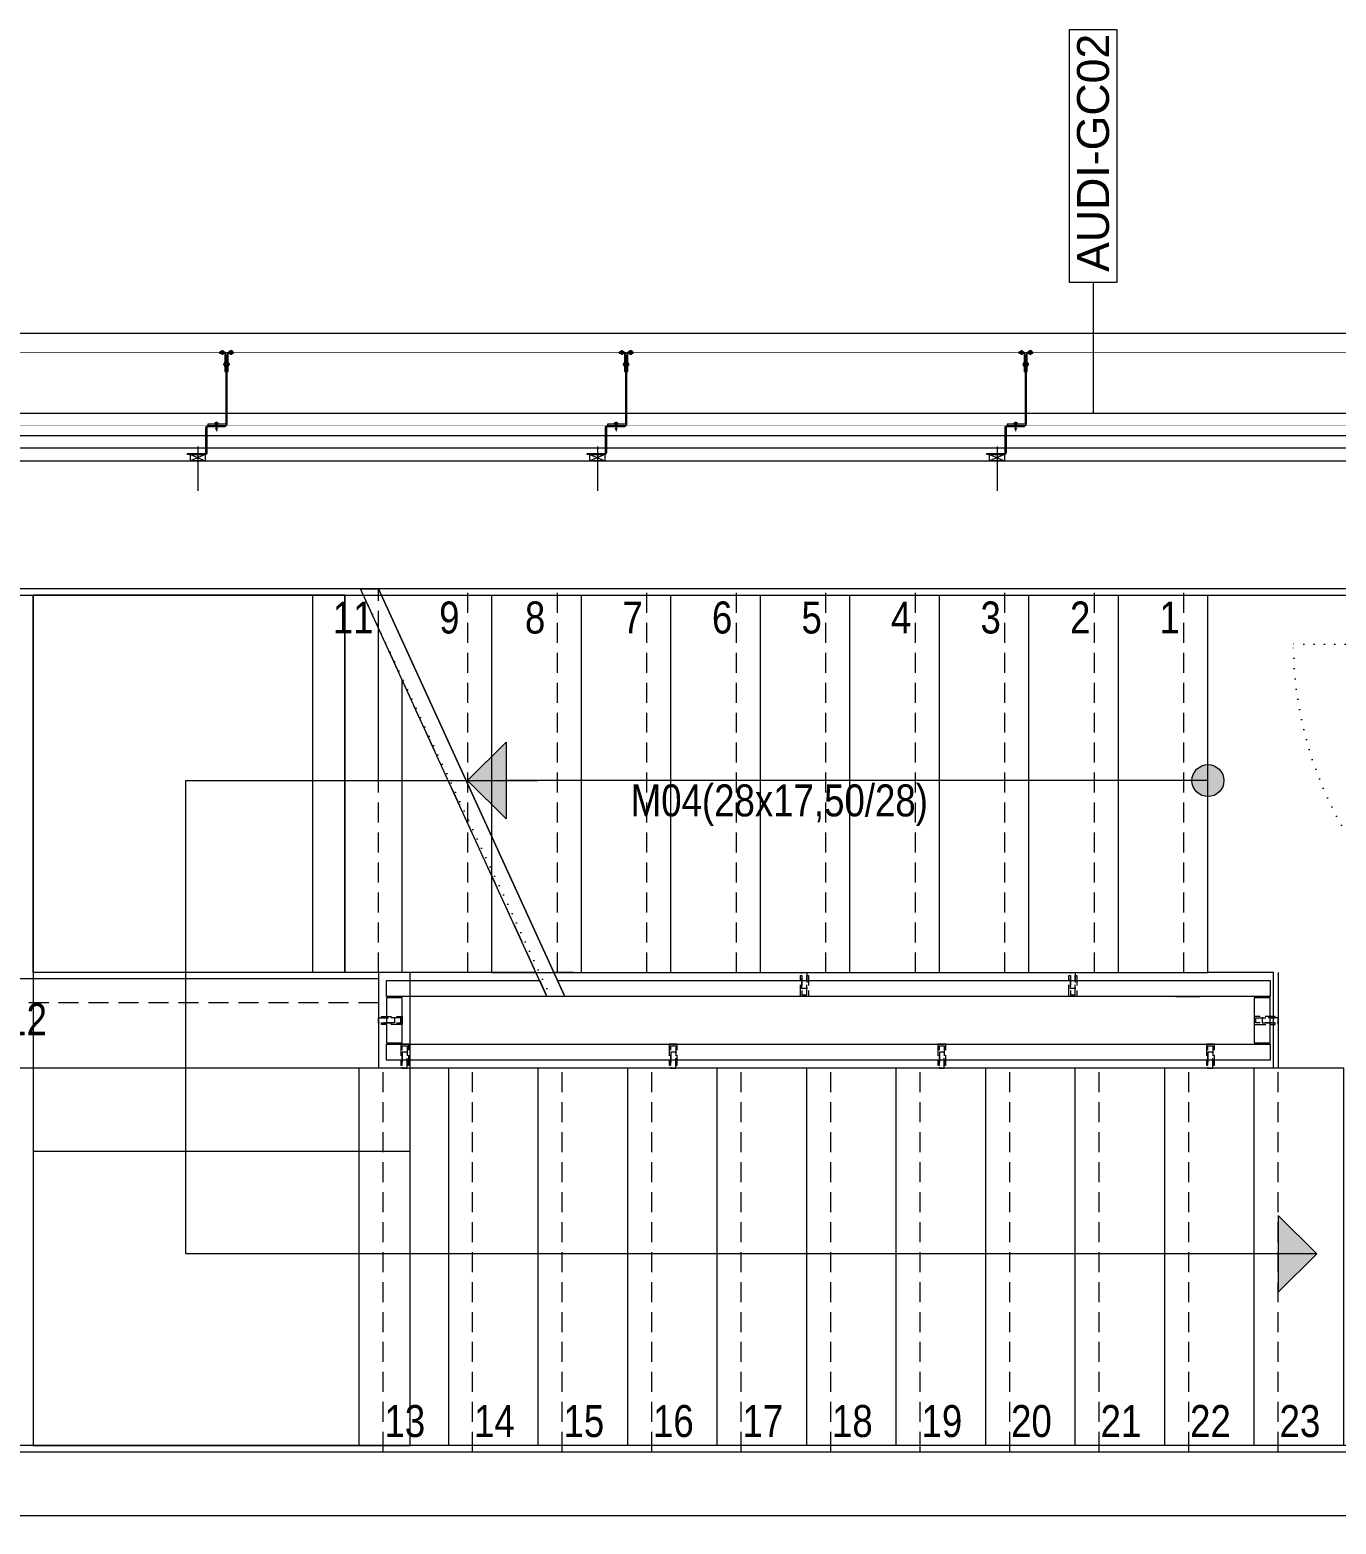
# Model space of a CAD drawing. Extents: x -1299 to 23780, y -3010 to 8106.
# Drawn here: x 13113.5 to 13522.1, y 2492.4 to 2959.9 of the extents above; entities that cross this region are included whole.
import ezdxf
from ezdxf.enums import TextEntityAlignment as Align

# ---------------------------------------------------------------- set-up
doc = ezdxf.new("R2010")
doc.units = 0
doc.header["$LTSCALE"] = 25
doc.header["$MEASUREMENT"] = 0
doc.linetypes.add('DOT2', pattern=[0.125, 0, -0.125])
doc.linetypes.add('HIDDEN', pattern=[0.375, 0.25, -0.125])
doc.layers.get('0').update_dxf_attribs({"color": 9, "lineweight": 9})
for name, color, linetype, lineweight in [('01', 9, 'Continuous', 9), ('06B', 9, 'Continuous', 9), ('06C', 9, 'Continuous', 9), ('06D', 9, 'Continuous', 9), ('10', 9, 'Continuous', 9), ('14', 9, 'Continuous', 9), ('19', 9, 'Continuous', 9), ('19D', 9, 'DOT2', 9), ('20', 9, 'DOT2', 9), ('21', 9, 'Continuous', 9), ('22', 8, 'Continuous', 9), ('33', 9, 'BATTING', 9), ('35', 9, 'Continuous', 9), ('40', 9, 'Continuous', 9), ('40B', 9, 'Continuous', 9)]:
    doc.layers.add(name, color=color, linetype=linetype, lineweight=lineweight)
doc.styles.add('Arial', font='arial.ttf', dxfattribs={"height": 2.5})
doc.styles.add('MuuM_TEXT-STANDART', font='ARIALN.TTF')
doc.linetypes.add('BATTING', pattern='A,0.0001,-0.1,[134,ltypeshp.shx,S=0.1,R=0,X=-0.1,Y=0],-0.2,[134,ltypeshp.shx,S=0.1,R=180,X=0.1,Y=0],-0.1', length=0.4001)

# ---------------------------------------------------------------- blocks, each defined once
blk = doc.blocks.new('0_wallno')
blk.add_lwpolyline([(-7.84, 1.5), (7.942, 1.5), (7.942, -1.5), (-7.84, -1.5)], close=True)
blk.add_lwpolyline([(7.942, 0), (16.132, 0)])
at = {"style": 'Arial'}
blk.add_attdef('GENISLIK', text='', height=2, dxfattribs=at).set_placement((8.442, 0), align=Align.BOTTOM_LEFT)
blk.add_attdef('DUVARNO', text='', height=2, dxfattribs=at).set_placement((0, 0), align=Align.MIDDLE_CENTER)
blk.add_attdef('YUKSEKLIK', text='', height=2, dxfattribs=at).set_placement((8.442, -0.5), align=Align.TOP_LEFT)
blk = doc.blocks.new('KAPI KODLARI 2. KAT')
at = {"layer": '22'}
ref = blk.add_blockref('0_wallno', (13446.05, 2920.66), dxfattribs=dict(at, xscale=-5, yscale=5, zscale=5, rotation=90))
ref.add_attrib('DUVARNO', 'AUDI-GC02', dxfattribs={"layer": '0', "height": 10, "rotation": 90, "style": 'Arial'}).set_placement((13446.05, 2921.4), align=Align.MIDDLE_CENTER)
blk = doc.blocks.new('p- alum kaplama profil')
at = {"lineweight": 13}
blk.add_lwpolyline([(7.12, 12.59), (7.12, 26.49)], dxfattribs=at)
at = {"lineweight": 18}
blk.add_lwpolyline([(4.09, 6.16), (-1.41, 6.16), (-1.41, 6.46), (4.09, 6.46, 0.414214), (4.29, 6.66), (4.29, 14.66, -0.414214), (4.79, 15.16), (10.29, 15.16), (10.29, 14.86), (4.79, 14.86, 0.414214), (4.59, 14.66), (4.59, 6.66, -0.414214)], format="xyb", close=True, dxfattribs=at)
at = {"lineweight": 5}
blk.add_lwpolyline([(9.44, 15.16), (4.79, 15.16), (4.79, 17.16), (9.44, 17.16)], close=True, dxfattribs=at)
for points in [[(4.79, 15.16), (9.44, 17.16)], [(9.44, 15.16), (4.79, 17.16)]]:
    blk.add_lwpolyline(points, dxfattribs=at)
blk.add_lwpolyline([(-2.06, 5.56), (-2.06, -2.34), (-2.06, -15.69), (-1.66, -15.69), (-1.66, -2.34), (-1.66, 5.56), (-1.66, 5.56), (-1.66, 5.57), (-1.66, 5.57), (-1.66, 5.58), (-1.66, 5.58), (-1.65, 5.59), (-1.65, 5.59), (-1.65, 5.59), (-1.65, 5.6), (-1.65, 5.6), (-1.64, 5.61), (-1.64, 5.61), (-1.64, 5.62), (-1.64, 5.62), (-1.63, 5.62), (-1.63, 5.63), (-1.63, 5.63), (-1.62, 5.63), (-1.62, 5.64), (-1.61, 5.64), (-1.61, 5.64), (-1.61, 5.64), (-1.6, 5.65), (-1.6, 5.65), (-1.59, 5.65), (-1.59, 5.65), (-1.58, 5.65), (-1.58, 5.65), (-1.57, 5.66), (-1.57, 5.66), (-1.56, 5.66), (-1.56, 5.66), (3.94, 5.66), (3.94, 6.06), (-1.56, 6.06), (-1.58, 6.06), (-1.61, 6.05), (-1.63, 6.05), (-1.66, 6.05), (-1.68, 6.04), (-1.7, 6.03), (-1.73, 6.03), (-1.75, 6.02), (-1.77, 6.01), (-1.79, 6), (-1.82, 5.99), (-1.84, 5.97), (-1.86, 5.96), (-1.88, 5.94), (-1.89, 5.93), (-1.91, 5.91), (-1.93, 5.89), (-1.95, 5.87), (-1.96, 5.85), (-1.97, 5.83), (-1.99, 5.81), (-2, 5.79), (-2.01, 5.77), (-2.02, 5.75), (-2.03, 5.72), (-2.04, 5.7), (-2.04, 5.68), (-2.05, 5.65), (-2.05, 5.63), (-2.06, 5.61), (-2.06, 5.58)], close=True)
blk.add_lwpolyline([(-1.66, -2.34), (-2.06, -2.34)])
for points in [[(-2.36, -10.84), (-2.36, -16.39), (-2.36, -16.39, -0.414214), (-2.51, -16.54), (-2.51, -16.54), (-4.06, -16.54), (-4.06, -16.84), (-2.51, -16.84), (-2.51, -16.84, 0.414214), (-2.06, -16.39), (-2.06, -10.84)], [(-1.36, -10.84), (-1.66, -10.84), (-1.66, -16.39, 0.414214), (-1.21, -16.84), (-1.21, -16.84), (0.34, -16.84), (0.34, -16.54), (-1.21, -16.54), (-1.21, -16.54, -0.414214), (-1.36, -16.39), (-1.36, -16.39)]]:
    blk.add_lwpolyline(points, format="xyb", close=True)
for points in [[(0.67, 5.66, -10), (1.91, 5.66, -10)], [(0.67, 5.66, -10), (0.67, 5.64, -10), (0.67, 5.62, -10), (0.67, 5.6, -10), (0.68, 5.58, -10), (0.68, 5.56, -10), (0.69, 5.54, -10), (0.69, 5.52, -10), (0.7, 5.5, -10), (0.7, 5.48, -10), (0.71, 5.46, -10), (0.72, 5.45, -10), (0.73, 5.43, -10), (0.74, 5.41, -10), (0.75, 5.4, -10), (0.76, 5.38, -10), (0.77, 5.36, -10), (0.79, 5.35, -10), (0.8, 5.33, -10), (0.81, 5.32, -10), (0.83, 5.31, -10), (0.84, 5.29, -10), (0.86, 5.28, -10), (0.87, 5.27, -10), (0.89, 5.26, -10), (0.91, 5.25, -10), (0.92, 5.24, -10), (0.94, 5.23, -10), (0.96, 5.22, -10), (0.98, 5.21, -10), (1, 5.21, -10), (1.02, 5.2, -10), (1.03, 5.2, -10)], [(0.96, 5.66, -10), (0.97, 5.66, -10), (0.97, 5.66, -10), (0.97, 5.66, -10), (0.98, 5.66, -10), (0.98, 5.66, -10), (0.99, 5.66, -10), (0.99, 5.66, -10), (1, 5.66, -10), (1, 5.67, -10), (1, 5.67, -10), (1.01, 5.67, -10), (1.01, 5.67, -10), (1.01, 5.67, -10), (1.02, 5.68, -10), (1.02, 5.68, -10), (1.02, 5.68, -10), (1.03, 5.69, -10), (1.03, 5.69, -10), (1.03, 5.69, -10), (1.04, 5.7, -10), (1.04, 5.7, -10), (1.04, 5.7, -10), (1.04, 5.71, -10), (1.04, 5.71, -10), (1.05, 5.72, -10), (1.05, 5.72, -10), (1.05, 5.72, -10), (1.05, 5.73, -10), (1.05, 5.73, -10), (1.05, 5.74, -10), (1.05, 5.74, -10), (1.05, 5.75, -10)], [(1.61, 6.87, -10), (0.98, 6.96, -10)], [(1.33, 5.85, -10), (0.98, 5.88, -10)], [(1.56, 7.05, -10), (1.02, 7.13, -10)], [(1.03, 5.2, -10), (1.04, 5.2, -10), (1.05, 5.19, -10), (1.05, 5.19, -10), (1.06, 5.19, -10), (1.06, 5.19, -10), (1.07, 5.19, -10), (1.07, 5.19, -10), (1.08, 5.19, -10), (1.08, 5.19, -10), (1.09, 5.19, -10), (1.09, 5.18, -10), (1.1, 5.18, -10), (1.1, 5.18, -10), (1.11, 5.18, -10), (1.11, 5.18, -10), (1.12, 5.18, -10), (1.12, 5.18, -10), (1.13, 5.18, -10), (1.13, 5.18, -10), (1.14, 5.18, -10), (1.15, 5.18, -10), (1.15, 5.18, -10), (1.16, 5.17, -10), (1.16, 5.17, -10), (1.17, 5.17, -10), (1.17, 5.17, -10), (1.18, 5.17, -10), (1.18, 5.17, -10), (1.19, 5.17, -10), (1.19, 5.17, -10), (1.2, 5.17, -10), (1.2, 5.17, -10)], [(1.05, 6.91, -10), (1.29, 7.56, -10)], [(1.05, 5.83, -10), (1.05, 6.01, -10)], [(1.05, 5.75, -10), (1.05, 5.83, -10)], [(1.2, 5.17, -10), (1.2, 5.2, -10)], [(1.38, 5.2, -10), (1.2, 5.2, -10)], [(1.29, 4.93, -10), (1.29, 7.8, -10)], [(1.53, 6.82, -10), (1.29, 7.56, -10)], [(1.29, 6.16, -10), (1.29, 6.26, -10)], [(1.38, 5.17, -10), (1.38, 5.2, -10)], [(1.38, 5.17, -10), (1.38, 5.17, -10), (1.39, 5.17, -10), (1.39, 5.17, -10), (1.4, 5.17, -10), (1.41, 5.17, -10), (1.41, 5.17, -10), (1.42, 5.17, -10), (1.42, 5.17, -10), (1.43, 5.17, -10), (1.43, 5.18, -10), (1.44, 5.18, -10), (1.44, 5.18, -10), (1.45, 5.18, -10), (1.45, 5.18, -10), (1.46, 5.18, -10), (1.46, 5.18, -10), (1.47, 5.18, -10), (1.47, 5.18, -10), (1.48, 5.18, -10), (1.48, 5.18, -10), (1.49, 5.18, -10), (1.5, 5.19, -10), (1.5, 5.19, -10), (1.51, 5.19, -10), (1.51, 5.19, -10), (1.52, 5.19, -10), (1.52, 5.19, -10), (1.53, 5.19, -10), (1.53, 5.19, -10), (1.54, 5.19, -10), (1.54, 5.2, -10), (1.55, 5.2, -10)], [(1.53, 5.75, -10), (1.53, 5.92, -10)], [(1.53, 5.75, -10), (1.53, 5.74, -10), (1.53, 5.74, -10), (1.53, 5.73, -10), (1.53, 5.73, -10), (1.53, 5.72, -10), (1.54, 5.72, -10), (1.54, 5.72, -10), (1.54, 5.71, -10), (1.54, 5.71, -10), (1.54, 5.7, -10), (1.54, 5.7, -10), (1.55, 5.7, -10), (1.55, 5.69, -10), (1.55, 5.69, -10), (1.55, 5.69, -10), (1.56, 5.68, -10), (1.56, 5.68, -10), (1.56, 5.68, -10), (1.57, 5.67, -10), (1.57, 5.67, -10), (1.58, 5.67, -10), (1.58, 5.67, -10), (1.58, 5.67, -10), (1.59, 5.66, -10), (1.59, 5.66, -10), (1.6, 5.66, -10), (1.6, 5.66, -10), (1.6, 5.66, -10), (1.61, 5.66, -10), (1.61, 5.66, -10), (1.62, 5.66, -10), (1.62, 5.66, -10)], [(1.55, 5.2, -10), (1.57, 5.2, -10), (1.59, 5.21, -10), (1.6, 5.21, -10), (1.62, 5.22, -10), (1.64, 5.23, -10), (1.66, 5.24, -10), (1.68, 5.25, -10), (1.69, 5.26, -10), (1.71, 5.27, -10), (1.73, 5.28, -10), (1.74, 5.29, -10), (1.76, 5.31, -10), (1.77, 5.32, -10), (1.78, 5.33, -10), (1.8, 5.35, -10), (1.81, 5.36, -10), (1.82, 5.38, -10), (1.83, 5.4, -10), (1.84, 5.41, -10), (1.85, 5.43, -10), (1.86, 5.45, -10), (1.87, 5.46, -10), (1.88, 5.48, -10), (1.89, 5.5, -10), (1.89, 5.52, -10), (1.9, 5.54, -10), (1.9, 5.56, -10), (1.9, 5.58, -10), (1.91, 5.6, -10), (1.91, 5.62, -10), (1.91, 5.64, -10), (1.91, 5.66, -10)], [(-2.86, -13.04, 0), (-0.86, -13.04, 0)], [(-2.36, -12.52, 0), (-2.4, -12.53, 0), (-2.43, -12.56, 0), (-2.47, -12.58, 0), (-2.5, -12.6, 0), (-2.53, -12.63, 0), (-2.56, -12.66, 0), (-2.59, -12.69, 0), (-2.61, -12.73, 0), (-2.63, -12.76, 0), (-2.65, -12.8, 0), (-2.67, -12.84, 0), (-2.68, -12.88, 0), (-2.69, -12.92, 0), (-2.7, -12.96, 0), (-2.71, -13, 0), (-2.71, -13.04, 0), (-2.71, -13.08, 0), (-2.7, -13.13, 0), (-2.69, -13.17, 0), (-2.68, -13.21, 0), (-2.67, -13.25, 0), (-2.65, -13.28, 0), (-2.63, -13.32, 0), (-2.61, -13.36, 0), (-2.59, -13.39, 0), (-2.56, -13.42, 0), (-2.53, -13.45, 0), (-2.5, -13.48, 0), (-2.47, -13.51, 0), (-2.43, -13.53, 0), (-2.4, -13.55, 0), (-2.36, -13.57, 0)], [(-2.36, -13.04, 0), (-2.36, -12.52, 0)], [(-2.36, -13.04, 0), (-2.36, -12.73, 0)], [(-2.36, -12.73, 0), (-2.36, -13.04, 0)], [(-1.36, -12.73, 0), (-2.36, -12.73, 0)], [(-2.36, -13.04, 0), (-2.36, -13.36, 0)], [(-2.36, -13.04, 0), (-2.36, -13.57, 0)], [(-2.36, -13.36, 0), (-2.36, -13.04, 0)], [(-1.36, -13.36, 0), (-2.36, -13.36, 0)], [(-1.36, -13.04, 0), (-1.36, -12.37, 0)], [(-1.36, -13.72, 0), (-1.32, -13.68, 0), (-1.29, -13.65, 0), (-1.26, -13.61, 0), (-1.23, -13.58, 0), (-1.2, -13.54, 0), (-1.18, -13.5, 0), (-1.16, -13.45, 0), (-1.14, -13.41, 0), (-1.12, -13.37, 0), (-1.1, -13.32, 0), (-1.09, -13.28, 0), (-1.08, -13.23, 0), (-1.07, -13.18, 0), (-1.06, -13.14, 0), (-1.06, -13.09, 0), (-1.06, -13.04, 0), (-1.06, -12.99, 0), (-1.06, -12.95, 0), (-1.07, -12.9, 0), (-1.08, -12.85, 0), (-1.09, -12.81, 0), (-1.1, -12.76, 0), (-1.12, -12.72, 0), (-1.14, -12.67, 0), (-1.16, -12.63, 0), (-1.18, -12.59, 0), (-1.2, -12.55, 0), (-1.23, -12.51, 0), (-1.26, -12.47, 0), (-1.29, -12.43, 0), (-1.32, -12.4, 0), (-1.36, -12.37, 0)], [(-1.36, -13.04, 0), (-1.36, -13.72, 0)], [(-3.84, -17.04, 0), (-3.81, -17.07, 0), (-3.78, -17.1, 0), (-3.75, -17.12, 0), (-3.72, -17.15, 0), (-3.69, -17.17, 0), (-3.66, -17.19, 0), (-3.62, -17.21, 0), (-3.59, -17.23, 0), (-3.55, -17.24, 0), (-3.52, -17.26, 0), (-3.48, -17.27, 0), (-3.44, -17.28, 0), (-3.4, -17.28, 0), (-3.36, -17.29, 0), (-3.32, -17.29, 0), (-3.29, -17.29, 0), (-3.25, -17.29, 0), (-3.21, -17.29, 0), (-3.17, -17.28, 0), (-3.13, -17.28, 0), (-3.09, -17.27, 0), (-3.06, -17.26, 0), (-3.02, -17.24, 0), (-2.98, -17.23, 0), (-2.95, -17.21, 0), (-2.91, -17.19, 0), (-2.88, -17.17, 0), (-2.85, -17.15, 0), (-2.82, -17.12, 0), (-2.79, -17.1, 0), (-2.76, -17.07, 0), (-2.73, -17.04, 0)], [(-3.29, -17.04, 0), (-3.84, -17.04, 0)], [(-2.85, -16.54, 0), (-2.86, -16.51, 0), (-2.87, -16.47, 0), (-2.89, -16.44, 0), (-2.91, -16.41, 0), (-2.93, -16.38, 0), (-2.96, -16.35, 0), (-2.98, -16.33, 0), (-3.01, -16.31, 0), (-3.04, -16.29, 0), (-3.07, -16.27, 0), (-3.11, -16.25, 0), (-3.14, -16.24, 0), (-3.18, -16.23, 0), (-3.21, -16.22, 0), (-3.25, -16.22, 0), (-3.29, -16.22, 0), (-3.32, -16.22, 0), (-3.36, -16.22, 0), (-3.39, -16.23, 0), (-3.43, -16.24, 0), (-3.46, -16.25, 0), (-3.5, -16.27, 0), (-3.53, -16.29, 0), (-3.56, -16.31, 0), (-3.59, -16.33, 0), (-3.61, -16.35, 0), (-3.64, -16.38, 0), (-3.66, -16.41, 0), (-3.68, -16.44, 0), (-3.7, -16.47, 0), (-3.71, -16.51, 0), (-3.73, -16.54, 0)], [(-3.29, -16.54, 0), (-3.73, -16.54, 0)], [(-3.29, -16.54, 0), (-3.55, -16.54, 0)], [(-3.55, -16.54, 0), (-3.29, -16.54, 0)], [(-3.55, -17.04, 0), (-3.55, -16.54, 0)], [(-3.29, -17.54, 0), (-3.29, -16.04, 0)], [(-3.29, -16.54, 0), (-2.85, -16.54, 0)], [(-3.29, -16.54, 0), (-3.03, -16.54, 0)], [(-3.03, -16.54, 0), (-3.29, -16.54, 0)], [(-3.29, -17.04, 0), (-2.73, -17.04, 0)], [(-3.03, -17.04, 0), (-3.03, -16.54, 0)], [(-0.56, -17.04, 0), (-1.11, -17.04, 0)], [(0, -17.04, 0), (-0.03, -17.07, 0), (-0.06, -17.1, 0), (-0.09, -17.12, 0), (-0.12, -17.15, 0), (-0.15, -17.17, 0), (-0.18, -17.19, 0), (-0.22, -17.21, 0), (-0.25, -17.23, 0), (-0.29, -17.24, 0), (-0.33, -17.26, 0), (-0.36, -17.27, 0), (-0.4, -17.28, 0), (-0.44, -17.28, 0), (-0.48, -17.29, 0), (-0.52, -17.29, 0), (-0.56, -17.29, 0), (-0.59, -17.29, 0), (-0.63, -17.29, 0), (-0.67, -17.28, 0), (-0.71, -17.28, 0), (-0.75, -17.27, 0), (-0.79, -17.26, 0), (-0.82, -17.24, 0), (-0.86, -17.23, 0), (-0.89, -17.21, 0), (-0.93, -17.19, 0), (-0.96, -17.17, 0), (-0.99, -17.15, 0), (-1.02, -17.12, 0), (-1.05, -17.1, 0), (-1.08, -17.07, 0), (-1.11, -17.04, 0)], [(-1, -16.54, 0), (-0.98, -16.51, 0), (-0.97, -16.47, 0), (-0.95, -16.44, 0), (-0.93, -16.41, 0), (-0.91, -16.38, 0), (-0.88, -16.35, 0), (-0.86, -16.33, 0), (-0.83, -16.31, 0), (-0.8, -16.29, 0), (-0.77, -16.27, 0), (-0.73, -16.25, 0), (-0.7, -16.24, 0), (-0.66, -16.23, 0), (-0.63, -16.22, 0), (-0.59, -16.22, 0), (-0.56, -16.22, 0), (-0.52, -16.22, 0), (-0.48, -16.22, 0), (-0.45, -16.23, 0), (-0.41, -16.24, 0), (-0.38, -16.25, 0), (-0.34, -16.27, 0), (-0.31, -16.29, 0), (-0.28, -16.31, 0), (-0.25, -16.33, 0), (-0.23, -16.35, 0), (-0.2, -16.38, 0), (-0.18, -16.41, 0), (-0.16, -16.44, 0), (-0.14, -16.47, 0), (-0.13, -16.51, 0), (-0.12, -16.54, 0)], [(-0.56, -16.54, 0), (-1, -16.54, 0)], [(-0.56, -16.54, 0), (-0.82, -16.54, 0)], [(-0.82, -16.54, 0), (-0.56, -16.54, 0)], [(-0.82, -17.04, 0), (-0.82, -16.54, 0)], [(-0.56, -17.54, 0), (-0.56, -16.04, 0)], [(-0.56, -16.54, 0), (-0.3, -16.54, 0)], [(-0.56, -16.54, 0), (-0.12, -16.54, 0)], [(-0.3, -16.54, 0), (-0.56, -16.54, 0)], [(-0.56, -17.04, 0), (0, -17.04, 0)], [(-0.3, -17.04, 0), (-0.3, -16.54, 0)]]:
    blk.add_polyline3d(points)
blk = doc.blocks.new('*U11')
at = {"ltscale": 15}
for p, q in [((-24.9, 0.9), (-25.7, 0)), ((-24.9, -0.9), (-25.7, 0)), ((-22.9, 1.5), (-24.9, 0.9)), ((-22.9, 1.5), (-22.9, -1.5)), ((-21.2, -2.7), (-18.1, 2.8)), ((-21, -2.7), (-17.9, 2.7)), ((-19.7, -2.7), (-16.6, 2.8)), ((-19.5, -2.7), (-16.4, 2.7)), ((-18.5, 1.5), (-18.3, 2)), ((-18.2, -2.7), (-15.1, 2.8)), ((-18, -2.7), (-14.9, 2.7)), ((-17, 1.5), (-16.8, 2)), ((-16.7, -2.7), (-13.6, 2.8)), ((-16.5, -2.7), (-13.4, 2.7)), ((-15.5, 1.5), (-15.3, 2)), ((-15.2, -2.7), (-12.1, 2.8)), ((-15, -2.7), (-11.9, 2.7)), ((-14, 1.5), (-13.8, 2)), ((-13.7, -2.7), (-10.6, 2.8)), ((-13.5, -2.7), (-10.4, 2.7)), ((-12.5, 1.5), (-12.3, 2)), ((-12.2, -2.7), (-9.1, 2.8)), ((-12, -2.7), (-8.9, 2.7)), ((-11, 1.5), (-10.8, 2)), ((-10.7, -2.7), (-7.6, 2.8)), ((-10.5, -2.7), (-7.4, 2.7)), ((-9.5, 1.5), (-9.3, 2)), ((-9.2, -2.7), (-6.1, 2.8)), ((-9, -2.7), (-5.9, 2.7)), ((-8, 1.5), (-7.8, 2)), ((-7.7, -2.7), (-4.6, 2.8)), ((-7.5, -2.7), (-4.4, 2.7)), ((-6.5, 1.5), (-6.3, 2)), ((-6.2, -2.7), (-3.1, 2.8)), ((-6, -2.7), (-2.9, 2.7)), ((-5, 1.5), (-4.8, 2)), ((-4.7, -2.7), (-1.6, 2.8)), ((-4.5, -2.7), (-1.4, 2.7)), ((-3.5, 1.5), (-3.3, 2)), ((-2, 1.5), (-1.8, 2)), ((-0.5, 4.2), (-1.5, 1.5)), ((0, 0.5), (-0.6, 0.5)), ((-24.9, -0.9), (-22.9, -1.5)), ((-8.6, -1.5), (-22.9, -1.5)), ((-21.2, -2.7), (-20.9, -1.5)), ((-20.3, -1.5), (-19.1, -1.5)), ((-19.7, -2.7), (-19.4, -1.5)), ((-18.8, -1.5), (-17.6, -1.5)), ((-18.2, -2.7), (-17.9, -1.5)), ((-17.3, -1.5), (-16.1, -1.5)), ((-16.7, -2.7), (-16.4, -1.5)), ((-15.8, -1.5), (-14.6, -1.5)), ((-15.2, -2.7), (-14.9, -1.5)), ((-14.3, -1.5), (-13.1, -1.5)), ((-13.7, -2.7), (-13.4, -1.5)), ((-12.8, -1.5), (-11.6, -1.5)), ((-12.2, -2.7), (-11.9, -1.5)), ((-11.3, -1.5), (-10.1, -1.5)), ((-10.7, -2.7), (-10.4, -1.5)), ((-9.8, -1.5), (-8.6, -1.5)), ((-9.2, -2.7), (-8.9, -1.5)), ((-8.3, -1.5), (-7.1, -1.5)), ((-7.7, -2.7), (-7.4, -1.5)), ((-6.8, -1.5), (-5.6, -1.5)), ((-6.2, -2.7), (-5.9, -1.5)), ((-5.3, -1.5), (-4.1, -1.5)), ((-4.7, -2.7), (-4.4, -1.5)), ((-3.8, -1.5), (-2.1, -1.5)), ((-0.5, -4.2), (-1.5, -1.5)), ((0, -0.5), (-0.6, -0.5))]:
    blk.add_line(p, q, dxfattribs=at)
for p, q in [((-6.9, 1.5), (-22.9, 1.5)), ((-17.4, 1.5), (-18.6, 1.5)), ((-15.9, 1.5), (-17.1, 1.5)), ((-14.4, 1.5), (-15.6, 1.5)), ((-12.9, 1.5), (-14.1, 1.5)), ((-11.4, 1.5), (-12.6, 1.5)), ((-9.9, 1.5), (-11.1, 1.5)), ((-8.4, 1.5), (-9.6, 1.5)), ((-6.9, 1.5), (-8.1, 1.5)), ((-5.4, 1.5), (-6.6, 1.5)), ((-3.9, 1.5), (-5.1, 1.5)), ((-2.4, 1.5), (-3.6, 1.5)), ((-1.5, 1.5), (-2.1, 1.5)), ((0, 0.5), (0, 4.1)), ((-1.5, -1.5), (-2.1, -1.5)), ((0, -0.5), (0, -4.1))]:
    blk.add_line(p, q)
for centre, radius, start, end in [((-26, 3.9), 3.92, 274.361, 322.1025), ((-26, -3.9), 3.92, 37.8975, 85.639), ((-18, 2.8), 0.0971, 330.3204, 150.3204), ((-16.5, 2.8), 0.0971, 330.3204, 150.3204), ((-15, 2.8), 0.0971, 330.3204, 150.3204), ((-13.5, 2.8), 0.0971, 330.3204, 150.3204), ((-12, 2.8), 0.0971, 330.3204, 150.3204), ((-10.5, 2.8), 0.0971, 330.3204, 150.3204), ((-9, 2.8), 0.0971, 330.3204, 150.3204), ((-7.5, 2.8), 0.0971, 330.3204, 150.3204), ((-6, 2.8), 0.0971, 330.3204, 150.3204), ((-4.5, 2.8), 0.0971, 330.3204, 150.3204), ((-3, 2.8), 0.0971, 330.3204, 150.3204), ((-1.5, 2.8), 0.0971, 330.3204, 150.3204), ((-0.6, 0), 0.486, 90, 270), ((-0.3, 4.1), 0.25, 0, 150.0864), ((-21.1, -2.7), 0.0971, 150.3204, 330.3204), ((-19.6, -2.7), 0.0971, 150.3204, 330.3204), ((-18.1, -2.7), 0.0971, 150.3204, 330.3204), ((-16.6, -2.7), 0.0971, 150.3204, 330.3204), ((-15.1, -2.7), 0.0971, 150.3204, 330.3204), ((-13.6, -2.7), 0.0971, 150.3204, 330.3204), ((-12.1, -2.7), 0.0971, 150.3204, 330.3204), ((-10.6, -2.7), 0.0971, 150.3204, 330.3204), ((-9.1, -2.7), 0.0971, 150.3204, 330.3204), ((-7.6, -2.7), 0.0971, 150.3204, 330.3204), ((-6.1, -2.7), 0.0971, 150.3204, 330.3204), ((-4.6, -2.7), 0.0971, 150.3204, 330.3204), ((-0.3, -4.1), 0.25, 209.9136, 0)]:
    blk.add_arc(centre, radius, start, end, dxfattribs=at)
blk = doc.blocks.new('conta')
at = {"ltscale": 10}
for p, q in [((-2649.88, 5344.46), (-2649.78, 5344.3)), ((-2649.87, 5345.53), (-2649.81, 5345.61)), ((-2649.78, 5344.3), (-2649.74, 5344.3)), ((-2649.72, 5345.4), (-2649.28, 5345.4)), ((-2649.25, 5345.41), (-2649.09, 5345.51)), ((-2648.97, 5344.05), (-2648.78, 5343.8)), ((-2648.87, 5344.09), (-2648.7, 5343.86)), ((-2648.83, 5344.87), (-2648.56, 5345.24)), ((-2648.77, 5345.12), (-2648.63, 5345.3)), ((-2648.71, 5343.79), (-2648.71, 5343.79)), ((-2648.56, 5345.31), (-2648.56, 5345.31))]:
    blk.add_line(p, q, dxfattribs=at)
for centre, radius, start, end in [((-2653.03, 5345), 3.19, 350.46739, 8.93723), ((-2649.87, 5344.47), 0.02, 170.46739, 213.74513), ((-2649.83, 5345.5), 0.05, 140.63452, 188.93723), ((-2649.74, 5345.58), 0.0696, 22.24275, 159.25804), ((-2650.94, 5345.01), 1.24, 340.33821, 16.77718), ((-2649.74, 5344.58), 0.03, 160.33821, 273.26661), ((-2649.72, 5345.37), 0.03, 90, 196.77718), ((-2649.56, 5341.55), 3.01, 80.43616, 93.26661), ((-2649.28, 5345.45), 0.05, 270, 303.00619), ((-2649.22, 5344.14), 0.231, 353.95711, 81.90038), ((-2649.08, 5345.49), 0.03, 4.79721, 123.00619), ((-2649.06, 5344.54), 0.03, 260.43616, 338.70659), ((-2650.22, 5344.99), 1.27, 338.70659, 23.04177), ((-2648.89, 5344.11), 0.1, 173.95711, 217.26527), ((-2649.01, 5345.57), 0.05, 18.79511, 42.1429), ((-2651.17, 5344.83), 2.33, 7.58966, 18.79511), ((-2658.2, 5345.19), 9.36, 353.68569, 357.8537), ((-2648.79, 5344.15), 0.1, 173.68569, 217.26527), ((-2648.81, 5345.15), 0.05, 187.58966, 322.73473), ((-2648.79, 5344.84), 0.05, 142.73473, 180.2669), ((-2648.74, 5343.83), 0.05, 217.26527, 307.26527), ((-2648.74, 5343.83), 0.05, 307.26527, 37.26527), ((-2648.59, 5345.27), 0.05, 52.73473, 142.73473), ((-2648.59, 5345.27), 0.05, 322.73473, 52.73473)]:
    blk.add_arc(centre, radius, start, end, dxfattribs=at)
for points, knots in [([(-2649.74, 5344.31), (-2649.74, 5344.34), (-2649.7, 5344.52), (-2649.59, 5344.33), (-2649.34, 5344.36), (-2649.23, 5344.37), (-2649.18, 5344.37)], [0, 0, 0, 0, 0.1008757, 0.3841126, 0.5436166, 0.6906785, 0.6906785, 0.6906785, 0.6906785]), ([(-2648.98, 5345.6), (-2649, 5345.63), (-2649.09, 5345.71), (-2649.23, 5345.44), (-2649.32, 5345.74), (-2649.39, 5345.46), (-2649.51, 5345.75), (-2649.59, 5345.5), (-2649.65, 5345.57), (-2649.68, 5345.61)], [0.0086373, 0.0086373, 0.0086373, 0.0086373, 0.1097304, 0.3133405, 0.4430081, 0.5658764, 0.7165186, 0.8527974, 0.9648495, 0.9648495, 0.9648495, 0.9648495])]:
    blk.add_open_spline(points, degree=3, knots=knots, dxfattribs=at)
blk = doc.blocks.new('p-yn_sackasa')
at = {"layer": '10', "linetype": 'Continuous'}
for p, q in [((0, 6.16), (0, 6.9)), ((0.01, 6.9), (0.01, 6.15)), ((0.14, 6.9), (0.14, 6.16)), ((0.15, 6.9), (0.15, 6.16)), ((2.69, 7.16), (0.26, 7.16)), ((2.69, 7.15), (0.26, 7.15)), ((2.69, 7.02), (0.26, 7.02)), ((0.26, 7.01), (2.69, 7.01)), ((0.26, 6.05), (0.76, 6.05)), ((0.75, 6.04), (0.26, 6.04)), ((0.26, 5.91), (0.75, 5.91)), ((0.76, 5.9), (0.26, 5.9)), ((0.75, 5.91), (0.75, 6.04)), ((0.76, 5.9), (0.76, 6.05)), ((2.8, 3.29), (2.8, 6.9)), ((2.81, 3.29), (2.81, 6.9)), ((2.94, 3.29), (2.94, 6.9)), ((2.95, 3.29), (2.95, 6.9)), ((-2.19, 0), (-2.19, -0.15)), ((0.67, -0.71), (0.67, 2.27)), ((0.69, -0.71), (0.69, 2.27)), ((0.81, -0.71), (0.81, 2.27)), ((0.83, -0.71), (0.83, 2.27)), ((0.92, 2.33), (0.95, 2.32)), ((0.93, 2.34), (0.95, 2.33)), ((1.01, 2.46), (0.99, 2.47)), ((0.99, 2.46), (1.01, 2.45)), ((1.11, 2.52), (1.11, 3.73)), ((1.12, 2.52), (1.12, 3.73)), ((1.25, 3.73), (1.25, 2.52)), ((1.26, 2.52), (1.26, 3.73)), ((1.37, 3.98), (2.49, 3.98)), ((2.49, 3.97), (1.37, 3.97)), ((1.37, 3.84), (2.49, 3.84)), ((2.49, 3.83), (1.37, 3.83)), ((2.6, 3.69), (2.5, 3.36)), ((2.51, 3.35), (2.61, 3.69)), ((2.73, 3.65), (2.63, 3.32)), ((2.74, 3.64), (2.64, 3.31)), ((-2.95, -0.25), (-2.95, -1.75)), ((-2.94, -1.75), (-2.94, -0.25)), ((-2.81, -0.25), (-2.81, -1.75)), ((-2.8, -0.25), (-2.8, -1.75)), ((-2.19, 0), (-2.7, 0)), ((-2.2, -0.01), (-2.7, -0.01)), ((-2.2, -0.14), (-2.7, -0.14)), ((-2.19, -0.15), (-2.7, -0.15)), ((1.01, -1.85), (-2.7, -1.85)), ((1.01, -1.86), (-2.7, -1.86)), ((-2.7, -1.99), (1.01, -1.99)), ((1.01, -2), (-2.7, -2)), ((-2.2, -0.14), (-2.2, -0.01)), ((0.92, -0.77), (0.95, -0.76)), ((0.93, -0.78), (0.95, -0.77)), ((0.99, -0.89), (1.01, -0.88)), ((1.01, -0.89), (0.99, -0.91)), ((1.11, -0.96), (1.11, -1.75)), ((1.12, -0.96), (1.12, -1.75)), ((1.25, -0.96), (1.25, -1.75)), ((1.26, -0.96), (1.26, -1.75))]:
    blk.add_line(p, q, dxfattribs=at)
for points in [[(0.15, 2.14), (0.67, 2.14), (0.67, -0.54), (0.15, -0.54)], [(0.15, 2.14), (0.41, 2.14), (0.41, -0.54), (0.15, -0.54)]]:
    blk.add_lwpolyline(points, close=True, dxfattribs=at)
for centre, radius, start, end in [((0.26, 6.9), 0.261, 90, 180), ((0.26, 6.16), 0.261, 180, 270), ((0.26, 6.9), 0.249, 90, 180), ((0.26, 6.16), 0.249, 181.345, 271.3502), ((0.26, 6.9), 0.122, 90, 180), ((0.26, 6.16), 0.122, 180, 270), ((0.26, 6.9), 0.11, 90, 180), ((0.26, 6.16), 0.11, 180, 270), ((2.69, 6.9), 0.261, 0, 90), ((2.69, 6.9), 0.249, 0, 90), ((2.69, 6.9), 0.122, 0, 90), ((2.69, 6.9), 0.11, 0, 90), ((0.89, 2.27), 0.219, 63.2153, 180), ((0.89, 2.27), 0.206, 63.2169, 180), ((0.89, 2.27), 0.0801, 63.215, 180), ((0.89, 2.27), 0.0674, 63.2144, 180), ((1.04, 2.52), 0.206, 243.2197, 0), ((1.04, 2.52), 0.219, 243.2148, 0), ((1.04, 2.52), 0.0801, 243.2203, 0), ((1.04, 2.52), 0.0674, 243.2129, 0), ((1.37, 3.73), 0.253, 90, 180), ((1.37, 3.73), 0.24, 90, 180), ((1.37, 3.73), 0.114, 90, 180), ((1.37, 3.73), 0.101, 90, 180), ((2.49, 3.72), 0.261, 342.8602, 90), ((2.49, 3.72), 0.249, 342.8613, 90), ((2.49, 3.72), 0.122, 342.8607, 90), ((2.49, 3.72), 0.11, 342.8621, 90), ((2.72, 3.29), 0.232, 162.8601, 0), ((2.72, 3.29), 0.219, 162.8613, 0), ((2.72, 3.29), 0.0927, 162.8605, 0), ((2.72, 3.29), 0.0801, 162.8624, 0), ((-2.7, -0.25), 0.253, 90, 180), ((-2.7, -1.75), 0.253, 180, 270), ((-2.7, -0.25), 0.24, 90, 180), ((-2.7, -1.75), 0.24, 180, 270), ((-2.7, -0.25), 0.114, 90, 180), ((-2.7, -1.75), 0.114, 180, 270), ((-2.7, -0.25), 0.101, 90, 180), ((-2.7, -1.75), 0.101, 180, 270), ((0.89, -0.71), 0.219, 180, 296.785), ((0.89, -0.71), 0.206, 180, 296.7851), ((0.89, -0.71), 0.0801, 180, 296.785), ((0.89, -0.71), 0.0674, 180, 180.5245), ((0.89, -0.71), 0.0674, 180, 296.7871), ((1.04, -0.96), 0.219, 0, 116.7854), ((1.04, -0.96), 0.206, 0, 116.7836), ((1.04, -0.96), 0.0801, 0, 116.7811), ((1.04, -0.96), 0.0674, 0, 116.7871), ((1.01, -1.75), 0.114, 270, 0), ((1.01, -1.75), 0.24, 270, 0), ((1.01, -1.75), 0.101, 270, 0), ((1.01, -1.75), 0.253, 270, 0)]:
    blk.add_arc(centre, radius, start, end, dxfattribs=at)
at = {"layer": '10', "xscale": 0.0842696629213483, "yscale": 0.0842696629213483, "zscale": 0.0842696629213483}
blk.add_blockref('*U11', (0.95, 1.35), dxfattribs=at)
at = {"layer": '14', "xscale": -0.7887640449438696, "yscale": 0.7887640449438696, "zscale": 0.7887640449438204, "rotation": 90}
blk.add_blockref('conta', (4217.78, -2086.42), dxfattribs=at)
blk = doc.blocks.new('*U425')
at = {"layer": '06D'}
for points in [[(12.5, 9.56), (11.87, 9.56), (11.87, 13.56, -0.414214), (12.25, 13.93), (17.75, 13.93, -0.414214), (18.12, 13.56), (18.12, 9.56), (17.5, 9.56)], [(111.5, 9.56), (112.12, 9.56), (112.12, 13.56, 0.414214), (111.75, 13.93), (106.25, 13.93, 0.414214), (105.87, 13.56), (105.87, 9.56), (106.5, 9.56)]]:
    blk.add_lwpolyline(points, format="xyb", dxfattribs=at)
for points in [[(12.5, 10.94), (17.5, 10.94), (17.5, 3.44), (12.5, 3.44)], [(105.87, 13.31), (18.12, 13.31), (18.12, 10.18), (105.87, 10.18)], [(111.5, 12.06), (106.5, 12.06), (106.5, 3.44), (111.5, 3.44)]]:
    blk.add_lwpolyline(points, close=True, dxfattribs=at)
for points in [[(12.8, -2.56), (12.8, -3.81), (17.2, -3.81), (17.2, -2.56), (12.8, -2.56)], [(13.87, -3.81), (13.87, -10.06), (28.87, -10.06), (28.87, -8.19), (16.12, -8.19), (16.12, -8.19), (16.12, -3.81), (13.87, -3.81)]]:
    blk.add_lwpolyline(points, dxfattribs=at)
at = {"layer": '10', "ltscale": 10}
for p, q in [((5, 0.68), (6, 1.33)), ((5, 0.68), (6, 1.33)), ((6, 0.28), (5, 0.28)), ((6, 0.28), (5, 0.28)), ((6, 0.08), (5, 0.08)), ((6, 0.08), (5, 0.08)), ((6, 1.76), (6, 1.33)), ((6.3, 1.76), (6, 1.76)), ((6, 1.76), (6, 1.33)), ((6.3, 1.76), (6, 1.76)), ((6, 1.33), (6, -0.17)), ((6, 1.33), (6, -0.17)), ((6.3, -2.19), (6.3, 3.34)), ((6.3, 1.33), (6.3, 1.76)), ((6.3, 1.33), (6.3, 1.76)), ((6.3, -0.17), (6.3, 1.33)), ((6.3, -0.17), (6.3, 1.33)), ((117.6, 3.44), (6.4, 3.44)), ((6.45, -2.29), (6.45, 3.24)), ((117.5, 3.29), (6.5, 3.29)), ((117.55, -2.29), (117.55, 3.24)), ((117.7, -2.19), (117.7, 3.34)), ((117.7, 1.76), (117.7, 0.26)), ((118, 1.76), (117.7, 1.76)), ((117.7, 0.26), (117.7, -0.17)), ((118, 0.26), (118, 1.76)), ((118, 1.51), (119, 1.51)), ((118, 1.31), (119, 1.31)), ((119, 0.91), (118, 0.26)), ((118, -0.17), (118, 0.26)), ((4.3, -2.46), (4.3, -2.34)), ((4.4, -2.24), (6.25, -2.24)), ((119.6, -2.56), (4.4, -2.56)), ((4.45, -2.41), (4.45, -2.39)), ((4.45, -2.39), (6.35, -2.39)), ((119.54, -2.41), (4.45, -2.41)), ((6, -0.17), (6.3, -0.17)), ((6, -0.17), (6.3, -0.17)), ((119.54, -2.39), (117.65, -2.39)), ((117.7, -0.17), (118, -0.17)), ((119.6, -2.24), (117.75, -2.24)), ((119.55, -2.41), (119.55, -2.39)), ((119.7, -2.46), (119.7, -2.34)), ((120.84, -2), (120.84, -2.43)), ((120.84, -2), (120.84, -2.43)), ((121.05, -2), (121.05, -2.43)), ((121.05, -2), (121.05, -2.43)), ((121.22, -2.16), (121.05, -2.16)), ((121.22, -2.16), (121.05, -2.16)), ((121.22, -2.16), (121.22, -2.29)), ((121.22, -2.16), (121.22, -2.29)), ((121.6, -2.73), (121.73, -2.62)), ((121.6, -2.73), (121.73, -2.62))]:
    blk.add_line(p, q, dxfattribs=at)
blk.add_circle((120.95, -3.26), 0.843, dxfattribs=at)
blk.add_circle((120.95, -3.26), 0.843, dxfattribs=at)
for centre, radius, start, end in [((6.44, 3.3), 0.141, 104.9271, 165.0729), ((117.5, 3.24), 0.05, 0, 90), ((117.6, 3.34), 0.1, 0, 90), ((4.4, -2.34), 0.1, 90, 180), ((4.4, -2.46), 0.1, 180, 270), ((4.45, -2.39), 0.005, 90, 180), ((4.45, -2.41), 0.005, 180, 270), ((6.25, -2.19), 0.05, 270, 0), ((6.35, -2.29), 0.1, 270, 0), ((117.65, -2.29), 0.1, 180, 270), ((117.75, -2.19), 0.05, 180, 270), ((119.54, -2.39), 0.005, 0, 90), ((119.54, -2.41), 0.005, 270, 360), ((119.6, -2.34), 0.1, 0, 90), ((119.6, -2.46), 0.1, 270, 0), ((120.42, -2.26), 0.302, 285.5524, 60.0315), ((120.42, -2.26), 0.302, 285.5524, 60.0315), ((120.42, -2.26), 0.428, 336.352, 37.621), ((120.42, -2.26), 0.428, 336.352, 37.621), ((120.95, -3.26), 1.01, 39.4092, 74.2861), ((120.95, -3.26), 1.01, 39.4092, 74.2861)]:
    blk.add_arc(centre, radius, start, end, dxfattribs=at)
at = {"layer": '20'}
blk.add_lwpolyline([(119.7, -2.4), (119.7, -121.8, -0.421209), (4.3, -2.4, 1)], format="xyb", dxfattribs=at)
at = {"layer": '33', "ltscale": 0.25}
blk.add_lwpolyline([(117.55, 0.48), (6.45, 0.48)], dxfattribs=at)
blk.add_blockref('p-yn_sackasa', (4, 0))
at = {"xscale": -1}
blk.add_blockref('p-yn_sackasa', (120, 0), dxfattribs=at)
blk = doc.blocks.new('p-lama profili')
at = {"layer": '20', "linetype": 'HIDDEN', "ltscale": 0.5}
blk.add_lwpolyline([(0.75, -0.45), (-0.75, -0.45), (-0.75, -6.5), (-1.25, -6.5), (-1.25, -0.45), (-1.25, -0.45), (-1.25, 0), (1.25, 0), (1.25, -0.45), (1.25, -0.45), (1.25, -6.5), (0.75, -6.5), (0.75, -0.45)], dxfattribs=at)
blk.add_lwpolyline([(-0.75, -2.5), (0.75, -2.5), (0.75, -7.5), (-0.75, -7.5)], close=True, dxfattribs=at)
blk = doc.blocks.new('p-2. kat planı')
at = {"layer": '19'}
h = blk.add_hatch(color=256, dxfattribs=at)
h.dxf.hatch_style = 1
h.paths.add_polyline_path([(13262.44, 2737), (13262.44, 2713), (13250.42, 2725)])
h = blk.add_hatch(color=256, dxfattribs=at)
h.dxf.hatch_style = 1
edge = h.paths.add_edge_path()
edge.add_arc((13482, 2725), 5, 90, 450)
h = blk.add_hatch(color=256, dxfattribs=at)
h.dxf.hatch_style = 1
h.paths.add_polyline_path([(13504, 2589), (13504, 2565), (13516.02, 2577)])
at = {"layer": '01'}
blk.add_lwpolyline([(13112.5, 2515), (13647.5, 2515), (13647.5, 2430), (13852.5, 2430), (13852.5, 2390), (13607.5, 2390), (13607.5, 2475), (13102.5, 2475), (13102.5, 2390), (13052.5, 2390), (13052.5, 2515), (13052.5, 2825), (13852.5, 2825), (13852.5, 2785), (13102.5, 2785), (13102.5, 2515)], close=True, dxfattribs=at)
at = {"layer": '06B'}
for points in [[(13225, 2657.5), (13225, 2657.5), (13225, 2662.5), (13272.96, 2662.5), (13275.24, 2657.5), (13225, 2657.5), (13225, 2657.5)], [(13278.55, 2662.5), (13501.5, 2662.5), (13501.5, 2662.5), (13501.5, 2660), (13501.5, 2657.5), (13280.83, 2657.5), (13278.55, 2662.5)], [(13472, 2657.5), (13479.5, 2657.5)], [(13496.5, 2643), (13501.5, 2643), (13501.5, 2657), (13496.5, 2657), (13496.5, 2643)], [(13225, 2642.5), (13500, 2642.5), (13501.5, 2642.5), (13501.5, 2637.5), (13230, 2637.5), (13225, 2637.5), (13225, 2642.5)], [(13230, 2637.5), (13225, 2637.5)]]:
    blk.add_lwpolyline(points, dxfattribs=at)
blk.add_lwpolyline([(13230, 2643), (13230, 2657), (13225, 2657), (13225, 2643)], close=True, dxfattribs=at)
at = {"layer": '06C'}
blk.add_lwpolyline([(13012.5, 1124.33), (13012.5, 1124.33), (13012.5, 2865), (16712.5, 2865), (16712.49, 2206.39)], dxfattribs=at)
blk.add_lwpolyline([(13012.5, 1124.33), (13012.5, 1124.33), (13012.5, 2865), (16712.5, 2865), (16712.49, 2206.39)], dxfattribs=at)
at = {"layer": '06D'}
for points in [[(13037.5, 1825), (13037.5, 2840), (13925, 2840)], [(13044.5, 1825), (13044.5, 2833), (13925, 2833), (13925, 2825)]]:
    blk.add_lwpolyline(points, dxfattribs=at)
at = {"layer": '10'}
for points, const_width in [([(13018.5, 1124.33), (13018.5, 2859), (16706.5, 2859), (16706.5, 2206.39)], 0.2), ([(13018.5, 1124.33), (13018.5, 2859), (16706.5, 2859), (16706.5, 2206.39)], 0.2), ([(13041.5, 1818.19), (13041.5, 2836), (13931.45, 2836)], 0.1)]:
    blk.add_lwpolyline(points, dxfattribs=dict(at, const_width=const_width))
at = {"layer": '14'}
blk.add_lwpolyline([(13854.5, 2580), (13854.5, 2657), (13835.5, 2657), (13835.5, 2627), (13649.5, 2627), (13649.5, 2657), (13630.5, 2657), (13630.5, 2625), (13630.5, 2517), (13104.5, 2517), (13104.5, 2783), (13630.5, 2783), (13630.5, 2763), (13649.5, 2763), (13649.5, 2783), (13835.5, 2783), (13835.5, 2763), (13854.5, 2763), (13854.5, 2803), (13925, 2803), (13927, 2803), (13927, 2819.3)], dxfattribs=at)
at = {"layer": '19', "linetype": 'Continuous'}
for points in [[(13202, 2665), (13202, 2783)], [(13258, 2665), (13258, 2783)], [(13258, 2665), (13398, 2665), (13398, 2783)], [(13286, 2665), (13286, 2783)], [(13286, 2665), (13426, 2665), (13426, 2783)], [(13314, 2665), (13314, 2783)], [(13314, 2665), (13454, 2665), (13454, 2783)], [(13342, 2665), (13342, 2783)], [(13342, 2665), (13482, 2665), (13482, 2783)], [(13370, 2665), (13370, 2783)], [(13230, 2665), (13230, 2756.39)], [(13258, 2665), (13258, 2717.44)], [(13271.86, 2665), (13202, 2665)], [(13222.5, 2665), (13222.5, 2635)], [(13283.5, 2665), (13277.45, 2665)], [(13504, 2665), (13504, 2635)], [(13222.5, 2663), (13102.5, 2663)], [(13216.5, 2517), (13216.5, 2635)], [(13510, 2635), (13222.5, 2635)], [(13244.5, 2517), (13244.5, 2635)], [(13272.5, 2517), (13272.5, 2635)], [(13300.5, 2517), (13300.5, 2635)], [(13328.5, 2517), (13328.5, 2635)], [(13356.5, 2517), (13356.5, 2635)], [(13384.5, 2517), (13384.5, 2635)], [(13412.5, 2517), (13412.5, 2635)], [(13440.5, 2517), (13440.5, 2635)], [(13468.5, 2517), (13468.5, 2635), (13440.5, 2635)], [(13468.5, 2517), (13468.5, 2635)], [(13496.5, 2517), (13496.5, 2635), (13468.5, 2635)]]:
    blk.add_lwpolyline(points, dxfattribs=at)
at = {"layer": '19'}
for points in [[(13280.83, 2657.5), (13275.24, 2657.5), (13216.91, 2785), (13222.5, 2785), (13280.83, 2657.5)], [(13280.83, 2657.5), (13222.5, 2785)], [(13280.83, 2657.5), (13222.5, 2785)], [(13515.98, 2577), (13162.25, 2577), (13162.25, 2725), (13272.36, 2725)], [(13482, 2725), (13262.44, 2725), (13262.44, 2725)]]:
    blk.add_lwpolyline(points, dxfattribs=at)
for points in [[(13262.44, 2737), (13262.44, 2713), (13250.42, 2725)], [(13504, 2589), (13504, 2565), (13516.02, 2577)]]:
    blk.add_lwpolyline(points, close=True, dxfattribs=at)
blk.add_circle((13482, 2725), 5, dxfattribs=at)
blk.add_circle((13482, 2725), 5, dxfattribs=at)
at = {"layer": '19D'}
blk.add_lwpolyline([(13275.24, 2660), (13216.91, 2785)], dxfattribs=at)
at = {"layer": '19D', "linetype": 'HIDDEN'}
for points in [[(13275.24, 2657.5), (13216.91, 2785)], [(13222.5, 2725), (13222.5, 2785)], [(13250.5, 2665), (13250.5, 2785)], [(13278.5, 2665), (13278.5, 2785)], [(13306.5, 2665), (13306.5, 2785)], [(13334.5, 2665), (13334.5, 2785)], [(13362.5, 2665), (13362.5, 2785)], [(13390.5, 2665), (13390.5, 2785)], [(13418.5, 2665), (13418.5, 2785)], [(13446.5, 2665), (13446.5, 2785)], [(13474.5, 2665), (13474.5, 2785)], [(13222.5, 2665), (13222.5, 2773.02)], [(13250.5, 2665), (13250.5, 2713.02)], [(13222.5, 2655.5), (13102.5, 2655.5)], [(13224, 2515), (13224, 2635)], [(13252, 2515), (13252, 2635)], [(13280, 2515), (13280, 2635)], [(13308, 2515), (13308, 2635)], [(13336, 2515), (13336, 2635)], [(13364, 2515), (13364, 2635)], [(13392, 2515), (13392, 2635)], [(13420, 2515), (13420, 2635)], [(13448, 2515), (13448, 2635)], [(13476, 2515), (13476, 2635)], [(13504, 2515), (13504, 2635)]]:
    blk.add_lwpolyline(points, dxfattribs=at)
at = {"layer": '33', "ltscale": 0.4}
blk.add_lwpolyline([(13925, 2829), (13048.29, 2829), (13048.46, 1825)], dxfattribs=at)
at = {"layer": '40'}
for points in [[(13212, 2665), (13114.5, 2665), (13114.5, 2783), (13212, 2783)], [(13232.5, 2517), (13232.5, 2635), (13232.5, 2635), (13232.5, 2665), (13212, 2665), (13212, 2783), (13114.5, 2783), (13114.5, 2517)], [(13232.5, 2609), (13114.5, 2609), (13114.5, 2517), (13232.5, 2517)]]:
    blk.add_lwpolyline(points, close=True, dxfattribs=at)
at = {"layer": '40B'}
blk.add_lwpolyline([(13640, 2495), (13072.5, 2495), (13072.5, 2825), (13640, 2825)], close=True, dxfattribs=at)
for p, rotation in [((13355.75, 2657.5), 180), ((13439.75, 2657.5), 180), ((13230, 2650), 270)]:
    blk.add_blockref('p-lama profili', p, dxfattribs=dict(rotation=rotation))
at = {"xscale": -1, "rotation": 90}
blk.add_blockref('p-lama profili', (13496.5, 2650), dxfattribs=at)
at = {"xscale": -1}
for p in [(13230.75, 2642.5), (13314.75, 2642.5), (13398.75, 2642.5), (13482.75, 2642.5)]:
    blk.add_blockref('p-lama profili', p, dxfattribs=at)
at = {"layer": '10', "rotation": 180}
for p in [(13173.14, 2842.16), (13298.14, 2842.16), (13423.14, 2842.16)]:
    blk.add_blockref('p- alum kaplama profil', p, dxfattribs=at)
at = {"layer": '10', "xscale": -1, "rotation": 270}
blk.add_blockref('*U425', (13630.5, 2648), dxfattribs=at)
at = {"layer": '21', "style": 'MuuM_TEXT-STANDART'}
for s, p in [('11', (13208.27, 2771.03)), ('9', (13241.53, 2771.03)), ('8', (13268.35, 2771.03)), ('7', (13298.85, 2771.03)), ('6', (13326.85, 2771.03)), ('5', (13354.85, 2771.03)), ('4', (13382.85, 2771.03)), ('3', (13410.85, 2771.03)), ('2', (13438.85, 2771.03)), ('1', (13466.85, 2771.03)), ('12', (13106.1, 2645.36)), ('13', (13224.41, 2519.65)), ('14', (13252.41, 2519.65)), ('15', (13280.41, 2519.65)), ('16', (13308.41, 2519.65)), ('17', (13336.41, 2519.65)), ('18', (13364.41, 2519.65)), ('19', (13392.41, 2519.65)), ('20', (13420.41, 2519.65)), ('21', (13448.41, 2519.65)), ('22', (13476.41, 2519.65)), ('23', (13504.41, 2519.65))]:
    blk.add_text(s, height=10, dxfattribs=at).set_placement(p)
at = {"layer": '21', "color": 250, "insert": (13347.92, 2710.8), "char_height": 10, "attachment_point": 8, "style": 'MuuM_TEXT-STANDART'}
blk.add_mtext('M04(28x17,50/28)', dxfattribs=at)

msp = doc.modelspace()

# ---------------------------------------------------------------- linework, layer by layer
at = {"layer": '35'}
msp.add_lwpolyline([(13230, 2665), (13202, 2665), (13202, 2783)], dxfattribs=at)
msp.add_lwpolyline([(13482, 2783), (13630.5, 2783), (13630.5, 2763), (13649.5, 2763), (13649.5, 2783), (13835.5, 2783), (13835.5, 2768), (13835.5, 2627), (13649.5, 2627), (13649.5, 2657), (13630.5, 2657), (13630.5, 2517), (13524.52, 2517), (13524.52, 2635), (13502.5, 2635), (13502.5, 2665), (13482, 2665)], close=True, dxfattribs=at)
at = {"layer": '35', "linetype": 'Continuous'}
msp.add_lwpolyline([(13222.5, 2635), (13102.5, 2635)], dxfattribs=at)

# ---------------------------------------------------------------- block references
msp.add_blockref('p-2. kat planı', (0, 0))
at = {"layer": '22'}
msp.add_blockref('KAPI KODLARI 2. KAT', (0, 0), dxfattribs=at)

doc.saveas('drawing.dxf')
